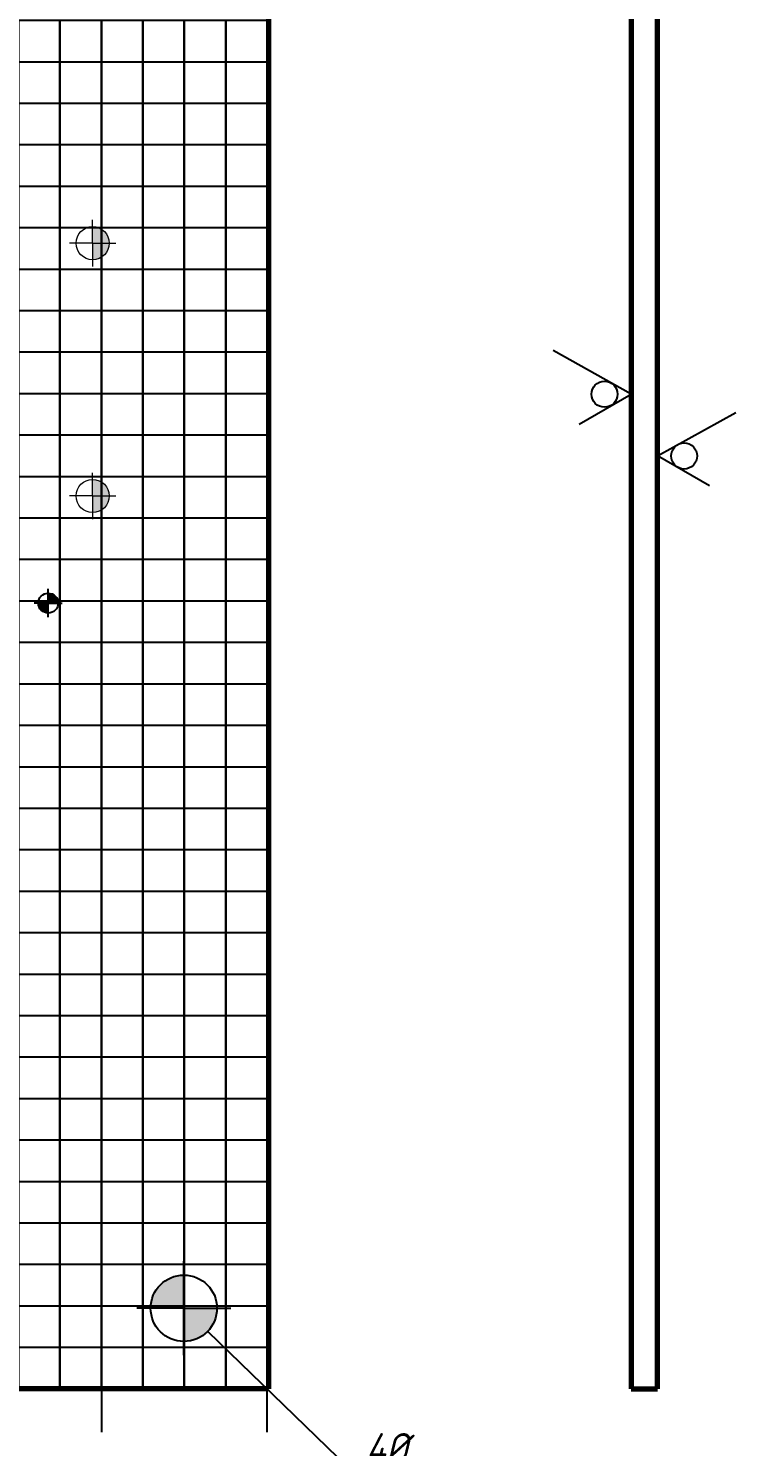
# Model space of a CAD drawing. Header units: millimetres. Extents: x 784 to 1625, y -303 to 291.
# Drawn here: x 1153.1 to 1238.5, y -7.4 to 163.6 of the extents above; entities that cross this region are included whole.
import ezdxf
from ezdxf import colors
from ezdxf.entities.mleader import LeaderData, LeaderLine
from ezdxf.math import Vec2, Vec3

# ---------------------------------------------------------------- set-up
doc = ezdxf.new("R2010")
doc.units = ezdxf.units.MM
doc.header["$LTSCALE"] = 0.5
doc.layers.get('0').update_dxf_attribs({"lineweight": 60})
doc.layers.add('размеры', color=90, linetype='Continuous')
doc.layers.add('Тонкие', color=7, linetype='Continuous')
doc.layers.add('тонкая', color=7, linetype='Continuous', lineweight=20)
doc.styles.get("Standard").update_dxf_attribs({"font": 'isocpeui.ttf', "width": 0.9})

# ---------------------------------------------------------------- blocks, each defined once
blk = doc.blocks.new('*U27')
at = {"layer": 'Тонкие'}
for p, q in [((-2.5, 2.5), (-2.5, -2.5)), ((-2.5, 2.5), (2.5, 2.5)), ((2.5, -2.5), (2.5, 2.5)), ((-2.5, -2.5), (2.5, -2.5))]:
    blk.add_line(p, q, dxfattribs=at)
blk = doc.blocks.new('*U28')
at = {"layer": 'Тонкие', "color": 0, "linetype": 'ByBlock', "lineweight": -2, "transparency": 16777216}
for p in [(270, 160), (275, 160), (280, 160), (285, 160), (290, 160), (295, 160), (270, 155), (275, 155), (280, 155), (285, 155), (290, 155), (295, 155), (270, 150), (275, 150), (280, 150), (285, 150), (290, 150), (295, 150), (270, 145), (275, 145), (280, 145), (285, 145), (290, 145), (295, 145), (270, 140), (275, 140), (280, 140), (285, 140), (290, 140), (295, 140), (270, 135), (275, 135), (280, 135), (285, 135), (290, 135), (295, 135), (270, 130), (275, 130), (280, 130), (285, 130), (290, 130), (295, 130), (270, 125), (275, 125), (280, 125), (285, 125), (290, 125), (295, 125), (270, 120), (275, 120), (280, 120), (285, 120), (290, 120), (295, 120), (270, 115), (275, 115), (280, 115), (285, 115), (290, 115), (295, 115), (270, 110), (275, 110), (280, 110), (285, 110), (290, 110), (295, 110), (270, 105), (275, 105), (280, 105), (285, 105), (290, 105), (295, 105), (270, 100), (275, 100), (280, 100), (285, 100), (290, 100), (295, 100), (270, 95), (275, 95), (280, 95), (285, 95), (290, 95), (295, 95), (270, 90), (275, 90), (280, 90), (285, 90), (290, 90), (295, 90), (270, 85), (275, 85), (280, 85), (285, 85), (290, 85), (295, 85), (270, 80), (275, 80), (280, 80), (285, 80), (290, 80), (295, 80), (270, 75), (275, 75), (280, 75), (285, 75), (290, 75), (295, 75), (270, 70), (275, 70), (280, 70), (285, 70), (290, 70), (295, 70), (270, 65), (275, 65), (280, 65), (285, 65), (290, 65), (295, 65), (270, 60), (275, 60), (280, 60), (285, 60), (290, 60), (295, 60), (270, 55), (275, 55), (280, 55), (285, 55), (290, 55), (295, 55), (270, 50), (275, 50), (280, 50), (285, 50), (290, 50), (295, 50), (270, 45), (275, 45), (280, 45), (285, 45), (290, 45), (295, 45), (270, 40), (275, 40), (280, 40), (285, 40), (290, 40), (295, 40), (270, 35), (275, 35), (280, 35), (285, 35), (290, 35), (295, 35), (270, 30), (275, 30), (280, 30), (285, 30), (290, 30), (295, 30), (270, 25), (275, 25), (280, 25), (285, 25), (290, 25), (295, 25), (270, 20), (275, 20), (280, 20), (285, 20), (290, 20), (295, 20), (270, 15), (275, 15), (280, 15), (285, 15), (290, 15), (295, 15), (270, 10), (275, 10), (280, 10), (285, 10), (290, 10), (295, 10), (270, 5), (275, 5), (280, 5), (285, 5), (290, 5), (295, 5), (270, 0), (275, 0), (280, 0), (285, 0), (290, 0), (295, 0)]:
    blk.add_blockref('*U27', p, dxfattribs=at)

msp = doc.modelspace()

# ---------------------------------------------------------------- hatches: boundary and pattern name
at = {"lineweight": -3}
h = msp.add_hatch(color=256, dxfattribs=at)
h.dxf.hatch_style = 1
h.paths.add_polyline_path([(1155.54, 94.33), (1154.33, 94.33, 0.414214), (1155.54, 93.13)])
msp.add_hatch(color=0, dxfattribs=at).paths.add_polyline_path([(1156.74, 94.33, 0.414214), (1155.54, 95.53), (1155.54, 94.33)])
h = msp.add_hatch(color=0, dxfattribs=at)
h.paths.add_polyline_path([(1167.9, 9.31), (1171.9, 9.31), (1171.9, 13.31, 0.414214)])
h.paths.add_polyline_path([(1175.9, 9.31), (1171.9, 9.31), (1171.9, 5.31, 0.414214)])
at = {"layer": 'тонкая'}
h = msp.add_hatch(color=256, dxfattribs=at)
edge = h.paths.add_edge_path()
edge.add_line((1160.9, 139.73), (1160.9, 135.73))
edge.add_arc((1160.9, 137.73), 2, 270, 450)
h = msp.add_hatch(color=256, dxfattribs=at)
edge = h.paths.add_edge_path()
edge.add_line((1160.9, 109.25), (1160.9, 105.25))
edge.add_arc((1160.9, 107.25), 2, 270, 450)

# ---------------------------------------------------------------- linework, layer by layer
at = {"lineweight": 70}
for p, q in [((1225.89, 199.51), (1225.89, -0.39)), ((1229.04, -0.39), (1229.04, 199.51)), ((1225.89, -0.39), (1229.04, -0.39))]:
    msp.add_line(p, q, dxfattribs=at)
at = {"lineweight": -3}
for p, q in [((1155.54, 92.62), (1155.54, 96.04)), ((1155.54, 94.33), (1153.83, 94.33)), ((1155.54, 94.33), (1157.24, 94.33)), ((1171.9, 3.64), (1171.9, 14.97)), ((1171.9, 9.31), (1166.23, 9.31)), ((1171.9, 9.31), (1177.57, 9.31))]:
    msp.add_line(p, q, dxfattribs=at)
for centre, radius in [((1155.54, 94.33), 1.2), ((1171.9, 9.31), 4)]:
    msp.add_circle(centre, radius, dxfattribs=at)
at = {"layer": 'тонкая'}
for p, q in [((1160.9, 139.73), (1160.9, 140.53)), ((1160.9, 137.73), (1160.9, 139.73)), ((1158.9, 137.73), (1158.1, 137.73)), ((1160.9, 137.73), (1158.9, 137.73)), ((1160.9, 137.73), (1162.9, 137.73)), ((1160.9, 137.73), (1160.9, 135.73)), ((1162.9, 137.73), (1163.7, 137.73)), ((1160.9, 135.73), (1160.9, 134.93)), ((1160.9, 109.25), (1160.9, 110.05)), ((1160.9, 107.25), (1160.9, 109.25)), ((1158.9, 107.25), (1158.1, 107.25)), ((1160.9, 107.25), (1158.9, 107.25)), ((1160.9, 107.25), (1162.9, 107.25)), ((1160.9, 107.25), (1160.9, 105.25)), ((1162.9, 107.25), (1163.7, 107.25)), ((1160.9, 105.25), (1160.9, 104.45))]:
    msp.add_line(p, q, dxfattribs=at)
for centre in [(1160.9, 137.73), (1160.9, 107.25)]:
    msp.add_circle(centre, 2, dxfattribs=at)
at = {"layer": 'Тонкие', "lineweight": 70}
for p, q in [((1182.1, 199.51), (1182.1, -0.39)), ((1182.1, -0.39), (881.95, -0.39))]:
    msp.add_line(p, q, dxfattribs=at)
at = {"layer": 'Тонкие'}
for p, q in [((1225.89, 119.53), (1216.45, 124.77)), ((1219.59, 115.92), (1225.89, 119.53)), ((1229.04, 112.08), (1238.49, 117.32)), ((1235.34, 108.47), (1229.04, 112.08)), ((1161.95, -0.39), (1161.95, -5.64)), ((1181.93, -0.39), (1181.93, -5.64))]:
    msp.add_line(p, q, dxfattribs=at)
for centre in [(1222.66, 119.52), (1232.27, 112.07)]:
    msp.add_circle(centre, 1.57, dxfattribs=at)

# ---------------------------------------------------------------- block references
msp.add_blockref('*U28', (884.45, 2.11), dxfattribs=at)

# ---------------------------------------------------------------- leaders
at = {"layer": 'размеры', "lineweight": 35}
ml = msp.add_multileader_mtext('Standard', dxfattribs=at)
ml.set_content('4%%C', color=256)
ml.set_leader_properties()
ml.build(insert=Vec2(0, 0))
ml.multileader.update_dxf_attribs({"text_left_attachment_type": 6, "text_right_attachment_type": 7, "dogleg_length": 0.36})
ctx = ml.context
ctx.base_point, ctx.char_height, ctx.plane_origin = Vec3(1191.88, -9.95), 3.5, Vec3(1171.93, 9.31)
ctx.left_attachment, ctx.right_attachment = 6, 7
notes = []
notes.append((ctx, [(0, (1, 1, 0), (1191.77, -9.95), (1, 0), 0.111, [(0, [(1171.93, 9.31)], 0, [])])]))
ctx.mtext.insert, ctx.mtext.flow_direction = Vec3(1193.88, -5.75), 5
for ctx, leaders in notes:
    for number, flags, end, landing, length, lines in leaders:
        leader = LeaderData()
        leader.index, (leader.has_last_leader_line, leader.has_dogleg_vector, leader.attachment_direction) = number, flags
        leader.last_leader_point, leader.dogleg_vector, leader.dogleg_length = Vec3(end), Vec3(landing), length
        for number, points, colour, breaks in lines:
            line = LeaderLine()
            line.index, line.vertices, line.color, line.breaks = number, Vec3.list(points), colors.encode_raw_color(colour), breaks
            leader.lines.append(line)
        ctx.leaders.append(leader)

doc.saveas('drawing.dxf')
